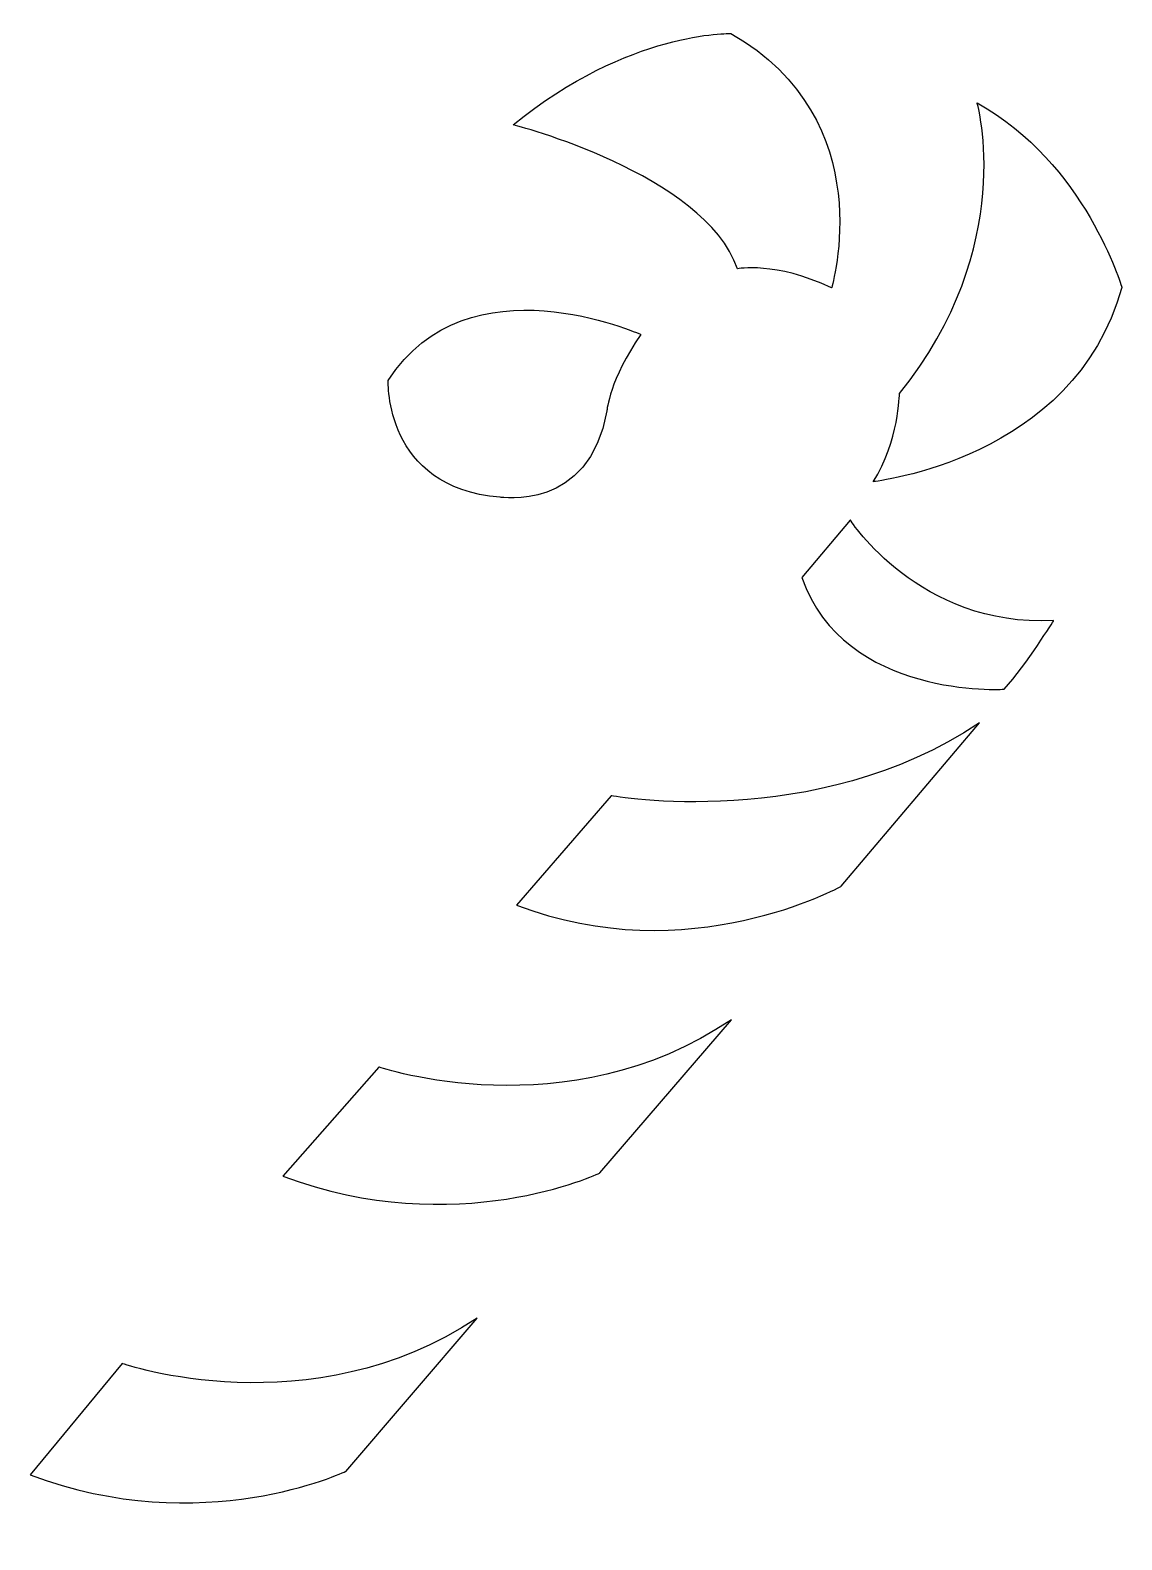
# Model space of a CAD drawing. Header units: centimetres. Extents: x -5.3 to 5.3, y -7.4 to 7.1.
import ezdxf

# ---------------------------------------------------------------- set-up
doc = ezdxf.new("R2010")
doc.units = ezdxf.units.CM
doc.header["$MEASUREMENT"] = 0
doc.layers.add('Camada 1', color=7, linetype='Continuous')

msp = doc.modelspace()

# ---------------------------------------------------------------- linework, layer by layer
at = {"layer": 'Camada 1'}
for points in [[(-0.60469, 6.19827), (-0.60469, 6.19827), (1.23977, 5.72715), (1.5551, 4.81032), (1.5551, 4.81032), (1.5551, 4.81032), (1.91874, 4.88401), (2.46114, 4.62699), (2.46114, 4.62699), (2.46114, 4.62699), (2.95162, 6.2446), (1.49197, 7.07695), (1.49197, 7.07695), (1.49197, 7.07698), (0.51164, 7.10931), (-0.60469, 6.19827)], [(3.86367, 6.40796), (3.86367, 6.40796), (4.25869, 5.0284), (3.11519, 3.60872), (3.11519, 3.60872), (3.11519, 3.60872), (3.11278, 3.1502), (2.86135, 2.76017), (2.86135, 2.76017), (2.86135, 2.76017), (4.79686, 2.96408), (5.25678, 4.6304), (5.25678, 4.6304), (5.25678, 4.63041), (4.90671, 5.8332), (3.86367, 6.40796)], [(0.62488, 4.17826), (0.62488, 4.17826), (-1.04684, 4.93174), (-1.80849, 3.73432), (-1.80849, 3.73432), (-1.80849, 3.73432), (-1.85223, 2.70086), (-0.7319, 2.6104), (-0.7319, 2.6104), (-0.7319, 2.6104), (0.12683, 2.46461), (0.29757, 3.44296), (0.29757, 3.44296), (0.29756, 3.44296), (0.32172, 3.74352), (0.62488, 4.17826)], [(2.64148, 2.39074), (2.64148, 2.39074), (3.30651, 1.35548), (4.60038, 1.42178), (4.60038, 1.42178), (4.60038, 1.42178), (4.34315, 1.00519), (4.12267, 0.76056), (4.12267, 0.76056), (4.12267, 0.76056), (2.58576, 0.66452), (2.17356, 1.83837), (2.17356, 1.83837), (2.17356, 1.83837), (2.64148, 2.39074), (2.64148, 2.39074)], [(0.33889, -0.26531), (0.33889, -0.26531), (2.30517, -0.62398), (3.88523, 0.43684), (3.88523, 0.43684), (3.88523, 0.43684), (2.55501, -1.13722), (2.55501, -1.13722), (2.55501, -1.13722), (2.55501, -1.13722), (1.08319, -1.95722), (-0.57154, -1.31896), (-0.57154, -1.31896), (-0.57154, -1.31896), (0.33889, -0.26531), (0.33889, -0.26531)], [(-1.89877, -2.87945), (-1.89877, -2.87945), (-0.08627, -3.49693), (1.49658, -2.42273), (1.49658, -2.42273), (1.49658, -2.42273), (0.22946, -3.89953), (0.22946, -3.89953), (0.22946, -3.89953), (0.22946, -3.89953), (-1.15148, -4.55834), (-2.8228, -3.93006), (-2.8228, -3.93006), (-2.8228, -3.93006), (-1.89877, -2.87945), (-1.89877, -2.87945)], [(-4.3699, -5.7352), (-4.3699, -5.7352), (-2.56018, -6.36546), (-0.95058, -5.29745), (-0.95058, -5.29745), (-0.95058, -5.29745), (-2.21788, -6.77367), (-2.21788, -6.77367), (-2.21788, -6.77367), (-2.21788, -6.77367), (-3.59882, -7.43309), (-5.25675, -6.8078), (-5.25675, -6.8078), (-5.25675, -6.8078), (-4.3699, -5.7352), (-4.3699, -5.7352)]]:
    msp.add_open_spline(points, degree=3, knots=[0, 0, 0, 0, 0.2, 0.2, 0.2, 0.2, 0.4, 0.4, 0.4, 0.4, 0.6, 0.6, 0.6, 0.6, 1, 1, 1, 1], dxfattribs=at)

doc.saveas('drawing.dxf')
